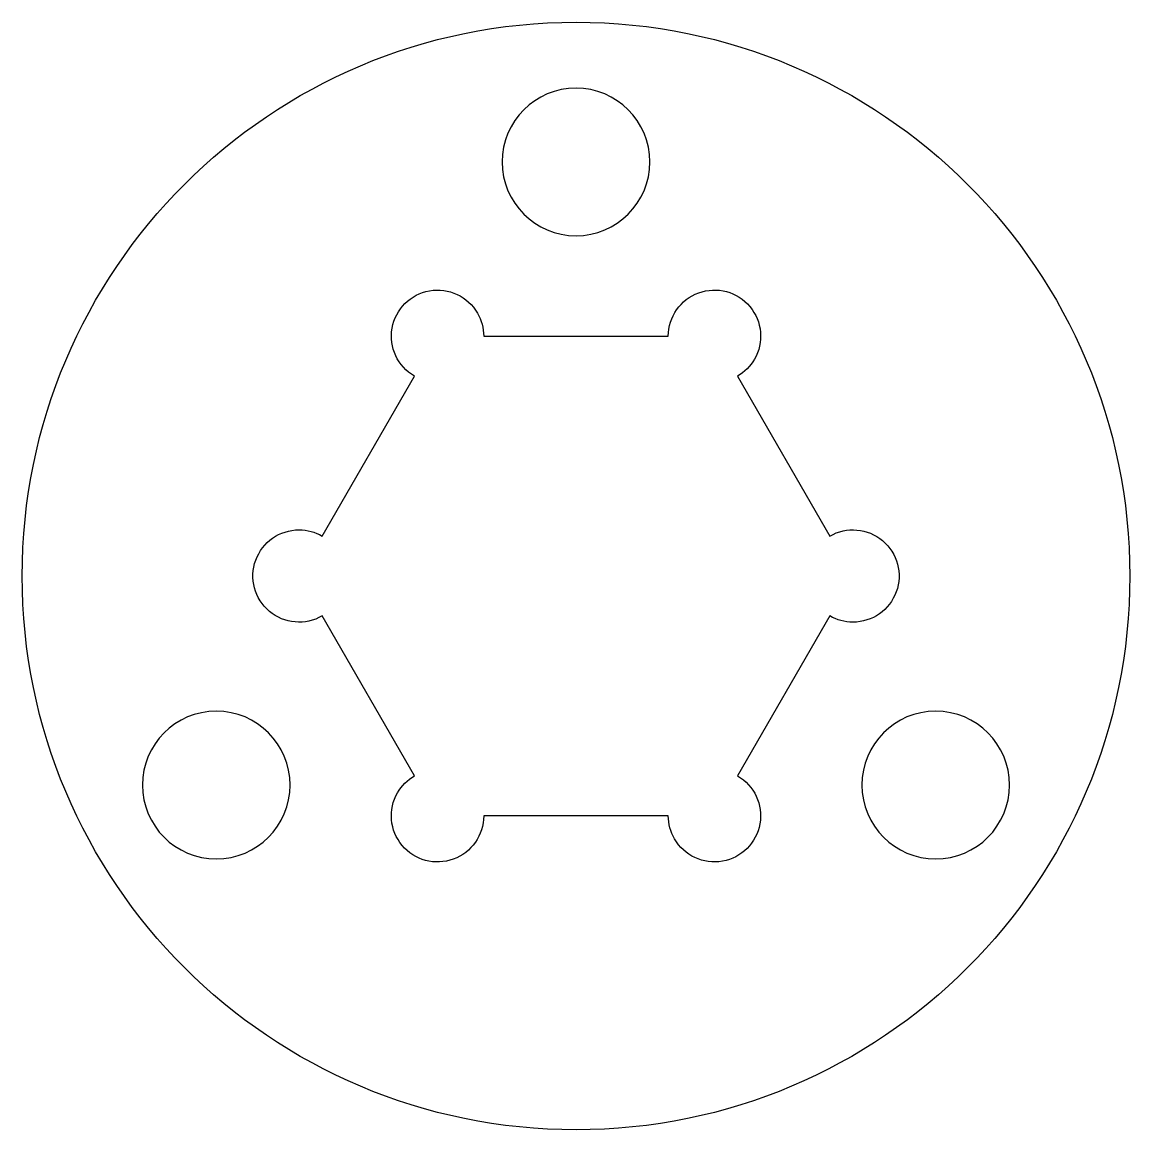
# Model space of a CAD drawing. Extents: x -12 to 12, y 28 to 52.
import ezdxf

# ---------------------------------------------------------------- set-up
doc = ezdxf.new("R2010")
doc.units = 0
doc.layers.add('ASSEMBLY', color=7, linetype='CONTINUOUS')

msp = doc.modelspace()

# ---------------------------------------------------------------- linework, layer by layer
at = {"layer": 'ASSEMBLY'}
for p, q in [((-2, 45.196, 21.965), (2, 45.196, 21.965)), ((-5.5, 40.866, 21.965), (-3.5, 44.33, 21.965)), ((3.5, 44.33, 21.965), (5.5, 40.866, 21.965)), ((-3.5, 35.67, 21.965), (-5.5, 39.134, 21.965)), ((5.5, 39.134, 21.965), (3.5, 35.67, 21.965)), ((2, 34.804, 21.965), (-2, 34.804, 21.965))]:
    msp.add_line(p, q, dxfattribs=at)
msp.add_circle((0, 40, 21.965), 12, dxfattribs=at)
at = {"layer": 'ASSEMBLY', "extrusion": (0, 0, -1)}
for centre in [(0, 48.971, -21.965), (7.794, 35.471, -21.965), (-7.794, 35.471, -21.965)]:
    msp.add_circle(centre, 1.6, dxfattribs=at)
for centre, start, end in [((3, 45.196, -21.965), 300, 150), ((-3, 45.196, -21.965), 360, 210), ((3, 45.196, -21.965), 150, 180), ((-3, 45.196, -21.965), 210, 240), ((-6, 40, -21.965), 60, 270), ((6, 40, -21.965), 240, 90), ((6, 40, -21.965), 90, 120), ((-6, 40, -21.965), 270, 300), ((3, 34.804, -21.965), 30, 60), ((-3, 34.804, -21.965), 120, 330), ((3, 34.804, -21.965), 180, 30), ((-3, 34.804, -21.965), 330, 360)]:
    msp.add_arc(centre, 1, start, end, dxfattribs=at)

doc.saveas('drawing.dxf')
